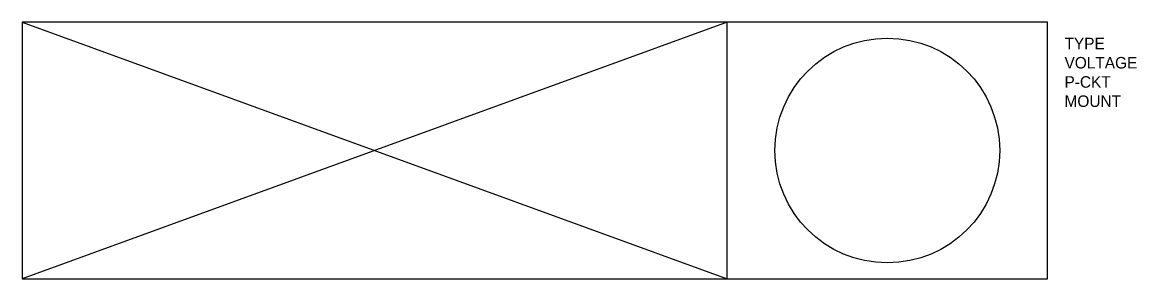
# Model space of a CAD drawing. Extents: x 0 to 0.544, y -0.062 to 0.062.
import ezdxf

# ---------------------------------------------------------------- set-up
doc = ezdxf.new("R2010")
doc.units = 0
doc.header["$MEASUREMENT"] = 0
doc.layers.get('0').update_dxf_attribs({"linetype": 'CONTINUOUS'})

msp = doc.modelspace()

# ---------------------------------------------------------------- linework, layer by layer
for p, q in [((0, 0.0625), (0.34375, -0.0625)), ((0.34375, 0.0625), (0, -0.0625)), ((0, 0.0625), (0, -0.0625)), ((0.25, 0.0625), (0, 0.0625)), ((0.34375, 0.0625), (0.25, 0.0625)), ((0.34375, -0.0625), (0.34375, 0.0625)), ((0.5, 0.0625), (0.34375, 0.0625)), ((0.5, -0.0625), (0.5, 0.0625)), ((0, -0.0625), (0.34375, -0.0625)), ((0.34375, -0.0625), (0.5, -0.0625))]:
    msp.add_line(p, q)
msp.add_circle((0.42188, 0), 0.0548)

# ---------------------------------------------------------------- texts
for tag, p, s, height, flags in [('TYPE', (0.50831, 0.04936), 'RE2X4', 0.005625, 3), ('VOLTAGE', (0.50831, 0.03998), '', 0.00562, 1), ('P-CKT', (0.50831, 0.03061), '', 0.00562, 1), ('MOUNT', (0.50831, 0.02123), 'CEILING', 0.005625, 3)]:
    msp.add_attdef(tag, p, s, height=height, dxfattribs=dict(flags=flags))

doc.saveas('drawing.dxf')
